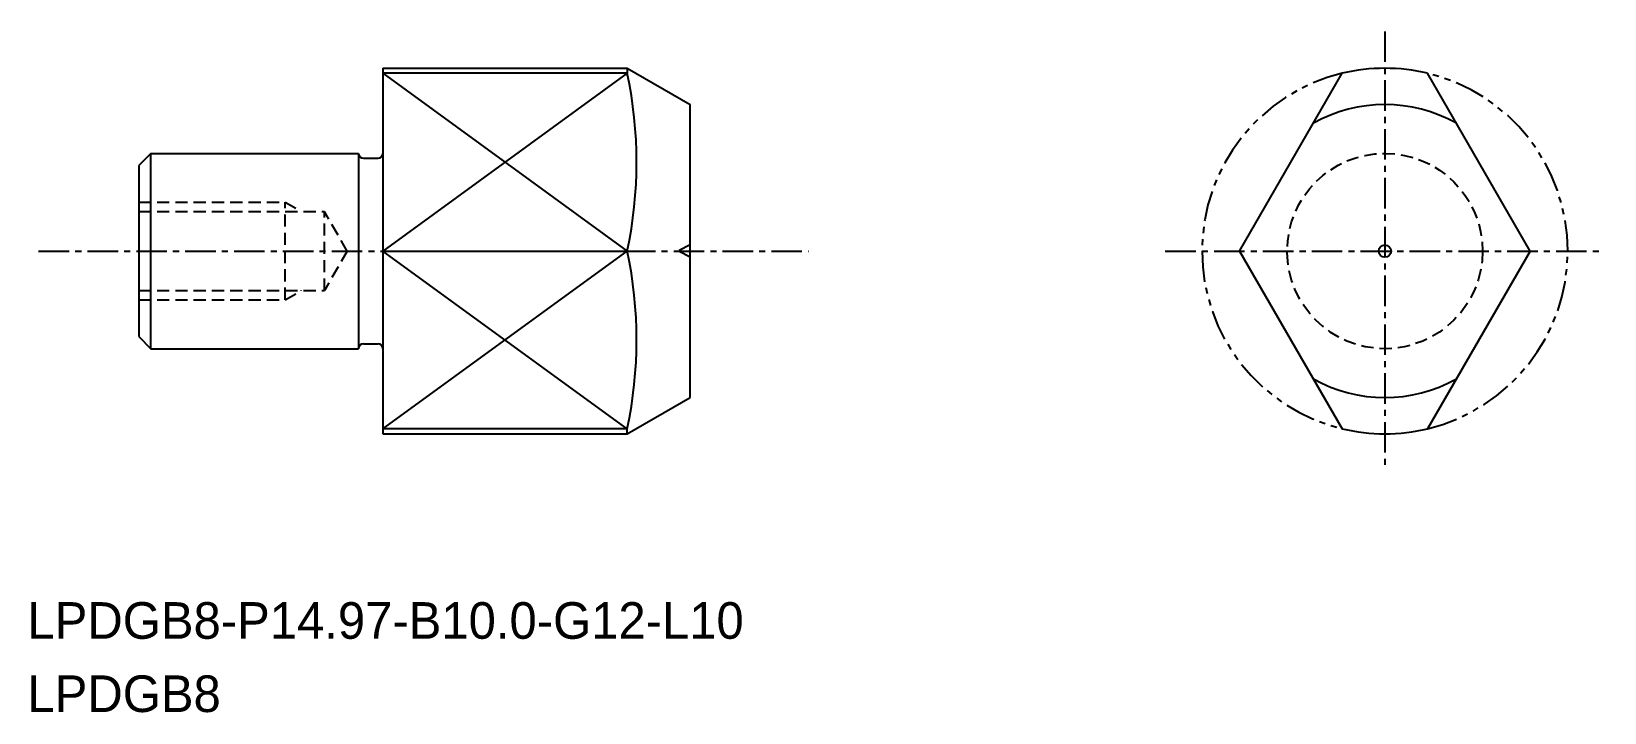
# Model space of a CAD drawing. Extents: x -1424 to -1359.6, y -447.6 to -419.7.
import ezdxf

# ---------------------------------------------------------------- set-up
doc = ezdxf.new("R2010")
doc.units = 0
for name, pattern in [('CENTER', [2, 1.25, -0.25, 0.25, -0.25]), ('DASHED', [0.75, 0.5, -0.25]), ('PHANTOM', [2.5, 1.25, -0.25, 0.25, -0.25, 0.25, -0.25])]:
    doc.linetypes.add(name, pattern=pattern)
doc.layers.get('0').update_dxf_attribs({"linetype": 'CONTINUOUS'})
doc.layers.add('CENTER', color=1, linetype='CENTER')

msp = doc.modelspace()

# ---------------------------------------------------------------- linework, layer by layer
at = {"color": 7, "linetype": 'CONTINUOUS'}
for p, q in [((-1409.597, -421.213), (-1409.597, -436.183)), ((-1409.597, -421.213), (-1399.597, -421.213)), ((-1374.529, -428.698), (-1370.328, -421.42)), ((-1362.626, -428.698), (-1366.828, -421.42)), ((-1419.097, -424.698), (-1419.597, -425.198)), ((-1419.097, -424.698), (-1410.597, -424.698)), ((-1419.097, -432.698), (-1419.097, -424.698)), ((-1410.597, -424.698), (-1410.597, -432.698)), ((-1410.397, -424.898), (-1409.797, -424.898)), ((-1419.597, -425.198), (-1419.597, -432.198)), ((-1409.597, -428.698), (-1399.597, -428.698)), ((-1374.529, -428.698), (-1370.328, -435.975)), ((-1362.626, -428.698), (-1366.828, -435.975)), ((-1419.597, -432.198), (-1419.097, -432.698)), ((-1419.097, -432.698), (-1410.597, -432.698)), ((-1410.397, -432.498), (-1409.797, -432.498)), ((-1409.597, -436.183), (-1399.597, -436.183))]:
    msp.add_line(p, q, dxfattribs=at)
at = {"color": 3, "linetype": 'CONTINUOUS'}
for p, q in [((-1409.597, -421.42), (-1399.597, -428.698)), ((-1399.597, -421.42), (-1409.597, -428.698)), ((-1399.597, -435.975), (-1409.597, -428.698)), ((-1409.597, -435.975), (-1399.597, -428.698))]:
    msp.add_line(p, q, dxfattribs=at)
at = {"linetype": 'CONTINUOUS'}
for p, q in [((-1399.597, -421.42), (-1409.597, -421.42)), ((-1399.597, -421.213), (-1399.597, -421.42)), ((-1399.597, -421.213), (-1397.025, -422.698)), ((-1397.025, -434.698), (-1397.025, -422.698)), ((-1399.597, -436.183), (-1397.025, -434.698)), ((-1399.597, -435.975), (-1409.597, -435.975)), ((-1399.597, -436.183), (-1399.597, -435.975))]:
    msp.add_line(p, q, dxfattribs=at)
at = {"color": 3, "linetype": 'DASHED'}
for p, q in [((-1419.597, -426.698), (-1413.597, -426.698)), ((-1413.597, -430.698), (-1413.597, -426.698)), ((-1413.597, -426.698), (-1412.941, -427.077)), ((-1419.597, -427.077), (-1411.997, -427.077)), ((-1411.997, -430.319), (-1411.997, -427.077)), ((-1411.062, -428.698), (-1411.997, -427.077)), ((-1411.062, -428.698), (-1411.997, -430.319)), ((-1397.025, -428.446), (-1397.507, -428.698)), ((-1397.025, -428.95), (-1397.507, -428.698)), ((-1419.597, -430.319), (-1411.997, -430.319)), ((-1419.597, -430.698), (-1413.597, -430.698)), ((-1413.597, -430.698), (-1412.941, -430.319))]:
    msp.add_line(p, q, dxfattribs=at)
msp.add_circle((-1368.578, -428.698), 4, dxfattribs=at)
at = {"linetype": 'CONTINUOUS'}
msp.add_circle((-1368.578, -428.698), 0.252, dxfattribs=at)
for centre, radius, start, end in [((-1416.613, -425.059), 17.401, 347.92933, 12.07067), ((-1368.578, -428.698), 7.485, 76.47905, 103.52095), ((-1368.578, -428.698), 6, 60.78956, 119.21044), ((-1416.613, -432.336), 17.401, 347.92933, 12.07067), ((-1368.578, -428.698), 6, 240.78956, 299.21044), ((-1368.578, -428.698), 7.485, 256.47905, 283.52095)]:
    msp.add_arc(centre, radius, start, end, dxfattribs=at)
at = {"color": 3, "linetype": 'PHANTOM'}
for start, end in [(103.52095, 256.47905), (283.52095, 76.47905)]:
    msp.add_arc((-1368.578, -428.698), 7.485, start, end, dxfattribs=at)
at = {"color": 7, "linetype": 'CONTINUOUS'}
for centre, start, end in [((-1410.397, -424.698), 180, 270), ((-1409.797, -424.698), 270, 0), ((-1410.397, -432.698), 90, 180), ((-1409.797, -432.698), 0, 90)]:
    msp.add_arc(centre, 0.2, start, end, dxfattribs=at)
msp.add_point((-1419.597, -428.698), dxfattribs=at)
at = {"layer": 'CENTER', "color": 1, "linetype": 'CENTER'}
for p, q in [((-1368.578, -419.705), (-1368.578, -437.69)), ((-1423.693, -428.698), (-1392.174, -428.698)), ((-1377.57, -428.698), (-1359.585, -428.698))]:
    msp.add_line(p, q, dxfattribs=at)

# ---------------------------------------------------------------- texts
for s, p in [('LPDGB8-P14.97-B10.0-G12-L10', (-1424.152, -444.58)), ('LPDGB8', (-1424.152, -447.58))]:
    msp.add_text(s, height=1.5).set_placement(p)

doc.saveas('drawing.dxf')
